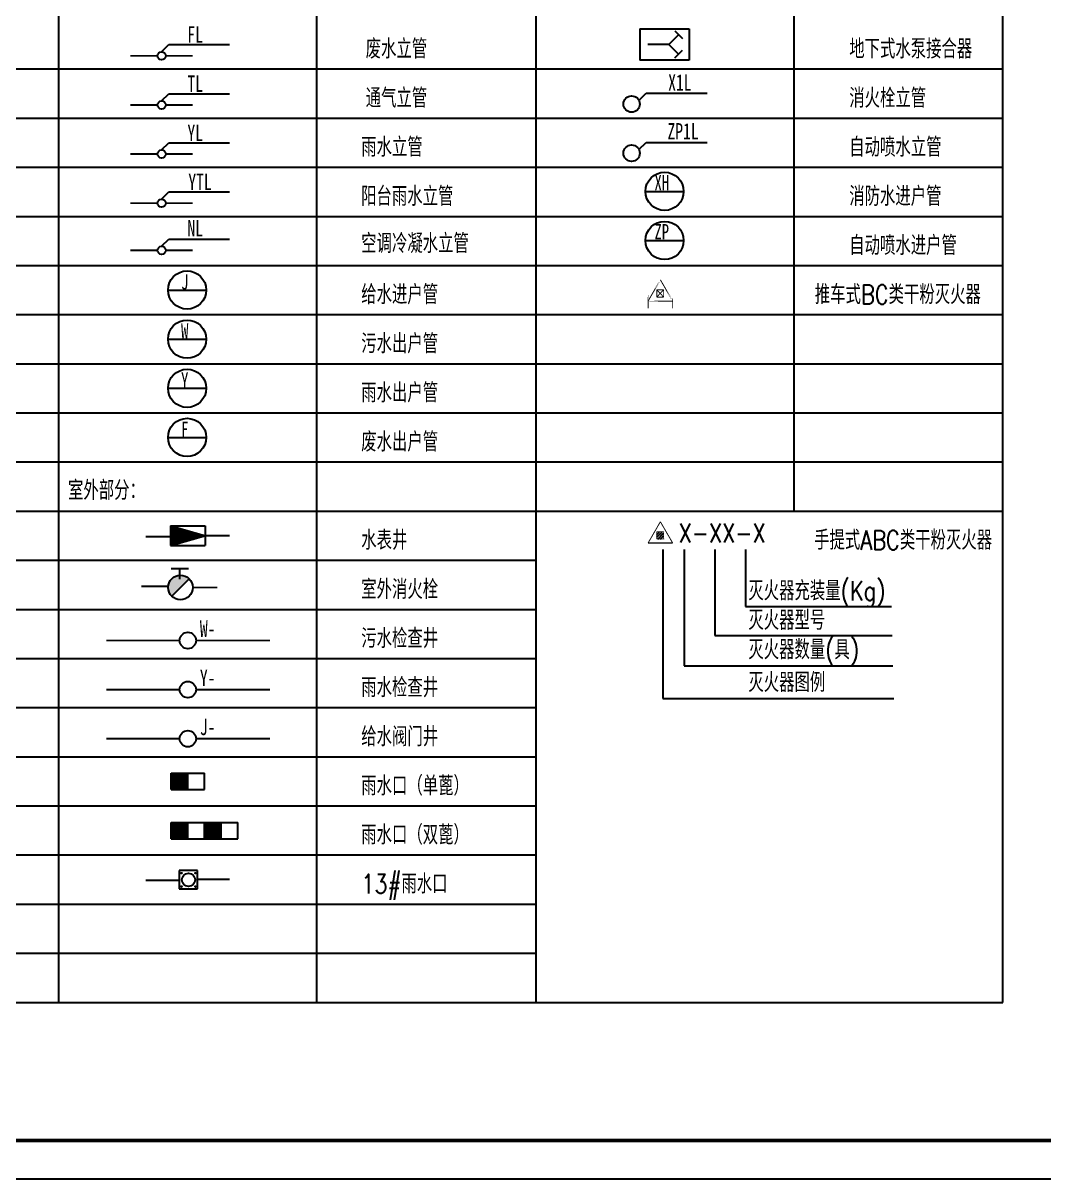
# Model space of a CAD drawing. Extents: x 1725261 to 1937680, y 860327 to 1571294.
# Drawn here: x 1819149 to 1845703, y 1434717 to 1464784 of the extents above; entities that cross this region are included whole.
import ezdxf

# ---------------------------------------------------------------- set-up
doc = ezdxf.new("R2010")
doc.units = 0
doc.header["$LTSCALE"] = 1000
doc.header["$MEASUREMENT"] = 0
doc.layers.add('0s-水标注', color=7, linetype='Continuous')
doc.layers.add('图框', color=140, linetype='Continuous')
doc.styles.add('HZ', font='TXT', dxfattribs={"bigfont": 'HZTXT'})
doc.styles.add('ST', font='', dxfattribs={"width": 0.8})
doc.styles.get('ST').set_extended_font_data('SimSun')

# ---------------------------------------------------------------- blocks, each defined once
blk = doc.blocks.new('GDGDGRDGDRGDR')
at = {"layer": '图框'}
blk.add_lwpolyline([(148133, -148204), (190183, -148204), (190183, -118504), (148133, -118504)], close=True, dxfattribs=at)
at = {"layer": '图框', "const_width": 50}
blk.add_lwpolyline([(149383, -147704), (189683, -147704), (189683, -119004), (149383, -119004)], close=True, dxfattribs=at)
blk = doc.blocks.new('*X50')
at = {"color": 0, "linetype": 'Continuous'}
for p, q in [((-79979, -68610), (-79674, -68610)), ((-79979, -68620), (-79674, -68620)), ((-79979, -68630), (-79674, -68630)), ((-79979, -68640), (-79674, -68640)), ((-79979, -68650), (-79674, -68650)), ((-79979, -68660), (-79674, -68660)), ((-79979, -68670), (-79674, -68670)), ((-79979, -68680), (-79674, -68680)), ((-79979, -68690), (-79674, -68690)), ((-79979, -68700), (-79674, -68700)), ((-79979, -68710), (-79674, -68710)), ((-79979, -68720), (-79674, -68720)), ((-79979, -68730), (-79674, -68730)), ((-79979, -68740), (-79674, -68740)), ((-79979, -68750), (-79674, -68750)), ((-79979, -68760), (-79674, -68760)), ((-79979, -68770), (-79674, -68770)), ((-79979, -68780), (-79674, -68780)), ((-79979, -68790), (-79674, -68790)), ((-79979, -68800), (-79674, -68800)), ((-79979, -68810), (-79674, -68810)), ((-79979, -68820), (-79674, -68820)), ((-79979, -68830), (-79674, -68830)), ((-79979, -68840), (-79674, -68840)), ((-79979, -68850), (-79674, -68850)), ((-79979, -68860), (-79674, -68860)), ((-79979, -68870), (-79674, -68870)), ((-79979, -68880), (-79674, -68880)), ((-79979, -68890), (-79674, -68890)), ((-79979, -68900), (-79674, -68900))]:
    blk.add_line(p, q, dxfattribs=at)
blk = doc.blocks.new('*X52')
at = {"color": 0, "linetype": 'Continuous'}
for p, q in [((-59859, -59642), (-59854, -59642)), ((-59859, -59643), (-59851, -59643)), ((-59859, -59644), (-59847, -59644)), ((-59859, -59645), (-59844, -59645)), ((-59859, -59646), (-59840, -59646)), ((-59859, -59647), (-59837, -59647)), ((-59859, -59648), (-59833, -59648)), ((-59859, -59649), (-59830, -59649)), ((-59859, -59650), (-59826, -59650)), ((-59859, -59651), (-59823, -59651)), ((-59859, -59652), (-59819, -59652)), ((-59859, -59653), (-59816, -59653)), ((-59859, -59654), (-59812, -59654)), ((-59859, -59655), (-59809, -59655)), ((-59859, -59656), (-59805, -59656)), ((-59859, -59657), (-59802, -59657)), ((-59859, -59658), (-59798, -59658)), ((-59859, -59659), (-59795, -59659)), ((-59859, -59660), (-59791, -59660)), ((-59859, -59661), (-59788, -59661)), ((-59859, -59662), (-59784, -59662)), ((-59859, -59663), (-59781, -59663)), ((-59859, -59664), (-59777, -59664)), ((-59859, -59665), (-59774, -59665)), ((-59859, -59666), (-59770, -59666)), ((-59859, -59667), (-59767, -59667)), ((-59859, -59668), (-59763, -59668)), ((-59859, -59669), (-59760, -59669)), ((-59859, -59670), (-59756, -59670)), ((-59859, -59671), (-59753, -59671)), ((-59859, -59672), (-59749, -59672)), ((-59859, -59673), (-59746, -59673)), ((-59859, -59674), (-59742, -59674)), ((-59859, -59675), (-59739, -59675)), ((-59859, -59676), (-59735, -59676)), ((-59859, -59677), (-59732, -59677)), ((-59859, -59678), (-59728, -59678)), ((-59859, -59679), (-59725, -59679)), ((-59859, -59680), (-59721, -59680)), ((-59859, -59681), (-59718, -59681)), ((-59859, -59682), (-59714, -59682)), ((-59859, -59683), (-59711, -59683)), ((-59859, -59684), (-59707, -59684)), ((-59859, -59685), (-59704, -59685)), ((-59859, -59686), (-59700, -59686)), ((-59859, -59687), (-59697, -59687)), ((-59859, -59688), (-59693, -59688)), ((-59859, -59689), (-59690, -59689)), ((-59859, -59690), (-59686, -59690)), ((-59859, -59691), (-59683, -59691)), ((-59859, -59692), (-59679, -59692)), ((-59859, -59693), (-59676, -59693)), ((-59859, -59694), (-59672, -59694)), ((-59859, -59695), (-59669, -59695)), ((-59859, -59696), (-59665, -59696)), ((-59859, -59697), (-59662, -59697)), ((-59859, -59698), (-59658, -59698)), ((-59859, -59699), (-59655, -59699)), ((-59859, -59700), (-59651, -59700)), ((-59859, -59701), (-59648, -59701)), ((-59859, -59702), (-59644, -59702)), ((-59859, -59703), (-59641, -59703)), ((-59859, -59704), (-59637, -59704)), ((-59859, -59705), (-59634, -59705)), ((-59859, -59706), (-59630, -59706)), ((-59859, -59707), (-59627, -59707)), ((-59859, -59708), (-59623, -59708)), ((-59859, -59709), (-59620, -59709)), ((-59859, -59710), (-59616, -59710)), ((-59859, -59711), (-59613, -59711)), ((-59859, -59712), (-59609, -59712)), ((-59859, -59713), (-59606, -59713)), ((-59859, -59714), (-59602, -59714)), ((-59859, -59715), (-59599, -59715)), ((-59859, -59716), (-59595, -59716)), ((-59859, -59717), (-59592, -59717)), ((-59859, -59718), (-59588, -59718)), ((-59859, -59719), (-59585, -59719)), ((-59859, -59720), (-59581, -59720)), ((-59859, -59721), (-59578, -59721)), ((-59859, -59722), (-59574, -59722)), ((-59859, -59723), (-59571, -59723)), ((-59859, -59724), (-59567, -59724)), ((-59859, -59725), (-59564, -59725)), ((-59859, -59726), (-59560, -59726)), ((-59859, -59727), (-59557, -59727)), ((-59859, -59728), (-59553, -59728)), ((-59859, -59729), (-59550, -59729)), ((-59859, -59730), (-59546, -59730)), ((-59859, -59731), (-59543, -59731)), ((-59859, -59732), (-59539, -59732)), ((-59859, -59733), (-59536, -59733)), ((-59859, -59734), (-59532, -59734)), ((-59859, -59735), (-59529, -59735)), ((-59859, -59736), (-59525, -59736)), ((-59859, -59737), (-59522, -59737)), ((-59859, -59738), (-59518, -59738)), ((-59859, -59739), (-59515, -59739)), ((-59859, -59740), (-59511, -59740)), ((-59859, -59741), (-59508, -59741)), ((-59859, -59742), (-59504, -59742)), ((-59859, -59743), (-59501, -59743)), ((-59859, -59744), (-59497, -59744)), ((-59859, -59745), (-59494, -59745)), ((-59859, -59746), (-59490, -59746)), ((-59859, -59747), (-59487, -59747)), ((-59859, -59748), (-59483, -59748)), ((-59859, -59749), (-59480, -59749)), ((-59859, -59750), (-59476, -59750)), ((-59859, -59751), (-59473, -59751)), ((-59859, -59752), (-59469, -59752)), ((-59859, -59753), (-59466, -59753)), ((-59859, -59754), (-59462, -59754)), ((-59859, -59755), (-59459, -59755)), ((-59859, -59756), (-59455, -59756)), ((-59859, -59757), (-59452, -59757)), ((-59859, -59758), (-59448, -59758)), ((-59859, -59759), (-59445, -59759)), ((-59859, -59760), (-59441, -59760)), ((-59859, -59761), (-59438, -59761)), ((-59859, -59762), (-59434, -59762)), ((-59859, -59763), (-59431, -59763)), ((-59859, -59764), (-59427, -59764)), ((-59859, -59765), (-59424, -59765)), ((-59859, -59766), (-59420, -59766)), ((-59859, -59767), (-59417, -59767)), ((-59859, -59768), (-59413, -59768)), ((-59859, -59769), (-59410, -59769)), ((-59859, -59770), (-59406, -59770)), ((-59859, -59771), (-59403, -59771)), ((-59859, -59772), (-59399, -59772)), ((-59859, -59773), (-59396, -59773)), ((-59859, -59774), (-59392, -59774)), ((-59859, -59775), (-59389, -59775)), ((-59859, -59776), (-59385, -59776)), ((-59859, -59777), (-59382, -59777)), ((-59859, -59778), (-59378, -59778)), ((-59859, -59779), (-59375, -59779)), ((-59859, -59780), (-59371, -59780)), ((-59859, -59781), (-59368, -59781)), ((-59859, -59782), (-59364, -59782)), ((-59859, -59783), (-59361, -59783)), ((-59859, -59784), (-59357, -59784)), ((-59859, -59785), (-59354, -59785)), ((-59859, -59786), (-59350, -59786)), ((-59859, -59787), (-59347, -59787)), ((-59859, -59788), (-59343, -59788)), ((-59859, -59789), (-59340, -59789)), ((-59859, -59790), (-59336, -59790)), ((-59859, -59791), (-59333, -59791)), ((-59859, -59792), (-59329, -59792)), ((-59859, -59793), (-59326, -59793)), ((-59859, -59794), (-59322, -59794)), ((-59859, -59795), (-59319, -59795)), ((-59859, -59796), (-59315, -59796)), ((-59859, -59797), (-59312, -59797)), ((-59859, -59798), (-59308, -59798)), ((-59859, -59799), (-59305, -59799)), ((-59859, -59800), (-59301, -59800)), ((-59859, -59801), (-59298, -59801)), ((-59859, -59802), (-59294, -59802)), ((-59859, -59803), (-59291, -59803)), ((-59859, -59804), (-59287, -59804)), ((-59859, -59805), (-59284, -59805)), ((-59859, -59806), (-59280, -59806)), ((-59859, -59807), (-59277, -59807)), ((-59859, -59808), (-59273, -59808)), ((-59859, -59809), (-59270, -59809)), ((-59859, -59810), (-59266, -59810)), ((-59859, -59811), (-59263, -59811)), ((-59859, -59812), (-59259, -59812)), ((-59859, -59813), (-59256, -59813)), ((-59859, -59814), (-59252, -59814)), ((-59859, -59815), (-59249, -59815)), ((-59859, -59816), (-59245, -59816)), ((-59859, -59817), (-59242, -59817)), ((-59859, -59818), (-59238, -59818)), ((-59859, -59819), (-59235, -59819)), ((-59859, -59820), (-59231, -59820)), ((-59859, -59821), (-59228, -59821)), ((-59859, -59822), (-59224, -59822)), ((-59859, -59823), (-59221, -59823)), ((-59859, -59824), (-59217, -59824)), ((-59859, -59825), (-59214, -59825)), ((-59859, -59826), (-59210, -59826)), ((-59859, -59827), (-59207, -59827)), ((-59859, -59828), (-59203, -59828)), ((-59859, -59829), (-59200, -59829)), ((-59859, -59830), (-59196, -59830)), ((-59859, -59831), (-59193, -59831)), ((-59859, -59832), (-59189, -59832)), ((-59859, -59833), (-59186, -59833)), ((-59859, -59834), (-59182, -59834)), ((-59859, -59835), (-59179, -59835)), ((-59859, -59836), (-59175, -59836)), ((-59859, -59837), (-59172, -59837)), ((-59859, -59838), (-59168, -59838)), ((-59859, -59839), (-59165, -59839)), ((-59859, -59840), (-59161, -59840)), ((-59859, -59841), (-59158, -59841)), ((-59859, -59842), (-59154, -59842)), ((-59859, -59843), (-59151, -59843)), ((-59859, -59844), (-59147, -59844)), ((-59859, -59845), (-59144, -59845)), ((-59859, -59846), (-59140, -59846)), ((-59859, -59847), (-59137, -59847)), ((-59859, -59848), (-59133, -59848)), ((-59859, -59849), (-59130, -59849)), ((-59859, -59850), (-59126, -59850)), ((-59859, -59851), (-59123, -59851)), ((-59859, -59852), (-59119, -59852)), ((-59859, -59853), (-59116, -59853)), ((-59859, -59854), (-59112, -59854)), ((-59859, -59855), (-59109, -59855)), ((-59859, -59856), (-59105, -59856)), ((-59859, -59857), (-59102, -59857)), ((-59859, -59858), (-59098, -59858)), ((-59859, -59859), (-59095, -59859)), ((-59859, -59860), (-59091, -59860)), ((-59859, -59861), (-59088, -59861)), ((-59859, -59862), (-59084, -59862)), ((-59859, -59863), (-59081, -59863)), ((-59859, -59864), (-59077, -59864)), ((-59859, -59865), (-59074, -59865)), ((-59859, -59866), (-59070, -59866)), ((-59859, -59867), (-59067, -59867)), ((-59859, -59868), (-59063, -59868)), ((-59859, -59869), (-59060, -59869)), ((-59859, -59870), (-59056, -59870)), ((-59859, -59871), (-59053, -59871)), ((-59859, -59872), (-59049, -59872)), ((-59859, -59873), (-59046, -59873)), ((-59859, -59874), (-59042, -59874)), ((-59859, -59875), (-59039, -59875)), ((-59859, -59876), (-59035, -59876)), ((-59859, -59877), (-59032, -59877)), ((-59859, -59878), (-59028, -59878)), ((-59859, -59879), (-59025, -59879)), ((-59859, -59880), (-59021, -59880)), ((-59859, -59881), (-59018, -59881)), ((-59859, -59882), (-59014, -59882)), ((-59859, -59883), (-59011, -59883)), ((-59859, -59884), (-59007, -59884)), ((-59859, -59885), (-59004, -59885)), ((-59859, -59886), (-59000, -59886)), ((-59859, -59887), (-58997, -59887)), ((-59859, -59888), (-58993, -59888)), ((-59859, -59889), (-58990, -59889)), ((-59859, -59890), (-58986, -59890)), ((-59859, -59891), (-58983, -59891)), ((-59859, -59892), (-58979, -59892)), ((-59859, -59893), (-58976, -59893)), ((-59859, -59894), (-58972, -59894)), ((-59859, -59895), (-58969, -59895)), ((-59859, -59898), (-58970, -59898)), ((-59859, -59899), (-58974, -59899)), ((-59859, -59900), (-58977, -59900)), ((-59859, -59901), (-58981, -59901)), ((-59859, -59902), (-58984, -59902)), ((-59859, -59903), (-58988, -59903)), ((-59859, -59904), (-58991, -59904)), ((-59859, -59905), (-58995, -59905)), ((-59859, -59906), (-58998, -59906)), ((-59859, -59907), (-59002, -59907)), ((-59859, -59908), (-59005, -59908)), ((-59859, -59909), (-59009, -59909)), ((-59859, -59910), (-59012, -59910)), ((-59859, -59911), (-59016, -59911)), ((-59859, -59912), (-59019, -59912)), ((-59859, -59913), (-59023, -59913)), ((-59859, -59914), (-59026, -59914)), ((-59859, -59915), (-59030, -59915)), ((-59859, -59916), (-59033, -59916)), ((-59859, -59917), (-59037, -59917)), ((-59859, -59918), (-59040, -59918)), ((-59859, -59919), (-59044, -59919)), ((-59859, -59920), (-59047, -59920)), ((-59859, -59921), (-59051, -59921)), ((-59859, -59922), (-59054, -59922)), ((-59859, -59923), (-59058, -59923)), ((-59859, -59924), (-59061, -59924)), ((-59859, -59925), (-59065, -59925)), ((-59859, -59926), (-59068, -59926)), ((-59859, -59927), (-59072, -59927)), ((-59859, -59928), (-59075, -59928)), ((-59859, -59929), (-59079, -59929)), ((-59859, -59930), (-59082, -59930)), ((-59859, -59931), (-59086, -59931)), ((-59859, -59932), (-59089, -59932)), ((-59859, -59933), (-59093, -59933)), ((-59859, -59934), (-59096, -59934)), ((-59859, -59935), (-59100, -59935)), ((-59859, -59936), (-59103, -59936)), ((-59859, -59937), (-59107, -59937)), ((-59859, -59938), (-59110, -59938)), ((-59859, -59939), (-59114, -59939)), ((-59859, -59940), (-59117, -59940)), ((-59859, -59941), (-59121, -59941)), ((-59859, -59942), (-59124, -59942)), ((-59859, -59943), (-59128, -59943)), ((-59859, -59944), (-59131, -59944)), ((-59859, -59945), (-59135, -59945)), ((-59859, -59946), (-59138, -59946)), ((-59859, -59947), (-59142, -59947)), ((-59859, -59948), (-59145, -59948)), ((-59859, -59949), (-59149, -59949)), ((-59859, -59950), (-59152, -59950)), ((-59859, -59951), (-59156, -59951)), ((-59859, -59952), (-59159, -59952)), ((-59859, -59953), (-59163, -59953)), ((-59859, -59954), (-59166, -59954)), ((-59859, -59955), (-59170, -59955)), ((-59859, -59956), (-59173, -59956)), ((-59859, -59957), (-59177, -59957)), ((-59859, -59958), (-59180, -59958)), ((-59859, -59959), (-59184, -59959)), ((-59859, -59960), (-59187, -59960)), ((-59859, -59961), (-59191, -59961)), ((-59859, -59962), (-59194, -59962)), ((-59859, -59963), (-59198, -59963)), ((-59859, -59964), (-59201, -59964)), ((-59859, -59965), (-59205, -59965)), ((-59859, -59966), (-59208, -59966)), ((-59859, -59967), (-59212, -59967)), ((-59859, -59968), (-59215, -59968)), ((-59859, -59969), (-59219, -59969)), ((-59859, -59970), (-59222, -59970)), ((-59859, -59971), (-59226, -59971)), ((-59859, -59972), (-59229, -59972)), ((-59859, -59973), (-59233, -59973)), ((-59859, -59974), (-59236, -59974)), ((-59859, -59975), (-59240, -59975)), ((-59859, -59976), (-59243, -59976)), ((-59859, -59977), (-59247, -59977)), ((-59859, -59978), (-59250, -59978)), ((-59859, -59979), (-59254, -59979)), ((-59859, -59980), (-59257, -59980)), ((-59859, -59981), (-59261, -59981)), ((-59859, -59982), (-59264, -59982)), ((-59859, -59983), (-59268, -59983)), ((-59859, -59984), (-59271, -59984)), ((-59859, -59985), (-59275, -59985)), ((-59859, -59986), (-59278, -59986)), ((-59859, -59987), (-59282, -59987)), ((-59859, -59988), (-59285, -59988)), ((-59859, -59989), (-59289, -59989)), ((-59859, -59990), (-59292, -59990)), ((-59859, -59991), (-59296, -59991)), ((-59859, -59992), (-59299, -59992)), ((-59859, -59993), (-59303, -59993)), ((-59859, -59994), (-59306, -59994)), ((-59859, -59995), (-59310, -59995)), ((-59859, -59996), (-59313, -59996)), ((-59859, -59997), (-59317, -59997)), ((-59859, -59998), (-59320, -59998)), ((-59859, -59999), (-59324, -59999)), ((-59859, -60000), (-59327, -60000)), ((-59859, -60001), (-59331, -60001)), ((-59859, -60002), (-59334, -60002)), ((-59859, -60003), (-59338, -60003)), ((-59859, -60004), (-59341, -60004)), ((-59859, -60005), (-59345, -60005)), ((-59859, -60006), (-59348, -60006)), ((-59859, -60007), (-59352, -60007)), ((-59859, -60008), (-59355, -60008)), ((-59859, -60009), (-59359, -60009)), ((-59859, -60010), (-59362, -60010)), ((-59859, -60011), (-59366, -60011)), ((-59859, -60012), (-59369, -60012)), ((-59859, -60013), (-59373, -60013)), ((-59859, -60014), (-59376, -60014)), ((-59859, -60015), (-59380, -60015)), ((-59859, -60016), (-59383, -60016)), ((-59859, -60017), (-59387, -60017)), ((-59859, -60018), (-59390, -60018)), ((-59859, -60019), (-59394, -60019)), ((-59859, -60020), (-59397, -60020)), ((-59859, -60021), (-59401, -60021)), ((-59859, -60022), (-59404, -60022)), ((-59859, -60023), (-59408, -60023)), ((-59859, -60024), (-59411, -60024)), ((-59859, -60025), (-59415, -60025)), ((-59859, -60026), (-59418, -60026)), ((-59859, -60027), (-59422, -60027)), ((-59859, -60028), (-59425, -60028)), ((-59859, -60029), (-59429, -60029)), ((-59859, -60030), (-59432, -60030)), ((-59859, -60031), (-59436, -60031)), ((-59859, -60032), (-59439, -60032)), ((-59859, -60033), (-59443, -60033)), ((-59859, -60034), (-59446, -60034)), ((-59859, -60035), (-59450, -60035)), ((-59859, -60036), (-59453, -60036)), ((-59859, -60037), (-59457, -60037)), ((-59859, -60038), (-59460, -60038)), ((-59859, -60039), (-59464, -60039)), ((-59859, -60040), (-59467, -60040)), ((-59859, -60041), (-59471, -60041)), ((-59859, -60042), (-59474, -60042)), ((-59859, -60043), (-59478, -60043)), ((-59859, -60044), (-59481, -60044)), ((-59859, -60045), (-59485, -60045)), ((-59859, -60046), (-59488, -60046)), ((-59859, -60047), (-59492, -60047)), ((-59859, -60048), (-59495, -60048)), ((-59859, -60049), (-59499, -60049)), ((-59859, -60050), (-59502, -60050)), ((-59859, -60051), (-59506, -60051)), ((-59859, -60052), (-59509, -60052)), ((-59859, -60053), (-59513, -60053)), ((-59859, -60054), (-59516, -60054)), ((-59859, -60055), (-59520, -60055)), ((-59859, -60056), (-59523, -60056)), ((-59859, -60057), (-59527, -60057)), ((-59859, -60058), (-59530, -60058)), ((-59859, -60059), (-59534, -60059)), ((-59859, -60060), (-59537, -60060)), ((-59859, -60061), (-59541, -60061)), ((-59859, -60062), (-59544, -60062)), ((-59859, -60063), (-59548, -60063)), ((-59859, -60064), (-59551, -60064)), ((-59859, -60065), (-59555, -60065)), ((-59859, -60066), (-59558, -60066)), ((-59859, -60067), (-59562, -60067)), ((-59859, -60068), (-59565, -60068)), ((-59859, -60069), (-59569, -60069)), ((-59859, -60070), (-59572, -60070)), ((-59859, -60071), (-59576, -60071)), ((-59859, -60072), (-59579, -60072)), ((-59859, -60073), (-59583, -60073)), ((-59859, -60074), (-59586, -60074)), ((-59859, -60075), (-59590, -60075)), ((-59859, -60076), (-59593, -60076)), ((-59859, -60077), (-59597, -60077)), ((-59859, -60078), (-59600, -60078)), ((-59859, -60079), (-59604, -60079)), ((-59859, -60080), (-59607, -60080)), ((-59859, -60081), (-59611, -60081)), ((-59859, -60082), (-59614, -60082)), ((-59859, -60083), (-59618, -60083)), ((-59859, -60084), (-59621, -60084)), ((-59859, -60085), (-59625, -60085)), ((-59859, -60086), (-59628, -60086)), ((-59859, -60087), (-59632, -60087)), ((-59859, -60088), (-59635, -60088)), ((-59859, -60089), (-59639, -60089)), ((-59859, -60090), (-59642, -60090)), ((-59859, -60091), (-59646, -60091)), ((-59859, -60092), (-59649, -60092)), ((-59859, -60093), (-59653, -60093)), ((-59859, -60094), (-59656, -60094)), ((-59859, -60095), (-59660, -60095)), ((-59859, -60096), (-59663, -60096)), ((-59859, -60097), (-59667, -60097)), ((-59859, -60098), (-59670, -60098)), ((-59859, -60099), (-59674, -60099)), ((-59859, -60100), (-59677, -60100)), ((-59859, -60101), (-59681, -60101)), ((-59859, -60102), (-59684, -60102)), ((-59859, -60103), (-59688, -60103)), ((-59859, -60104), (-59691, -60104)), ((-59859, -60105), (-59695, -60105)), ((-59859, -60106), (-59698, -60106)), ((-59859, -60107), (-59702, -60107)), ((-59859, -60108), (-59705, -60108)), ((-59859, -60109), (-59709, -60109)), ((-59859, -60110), (-59712, -60110)), ((-59859, -60111), (-59716, -60111)), ((-59859, -60112), (-59719, -60112)), ((-59859, -60113), (-59723, -60113)), ((-59859, -60114), (-59726, -60114)), ((-59859, -60115), (-59730, -60115)), ((-59859, -60116), (-59733, -60116)), ((-59859, -60117), (-59737, -60117)), ((-59859, -60118), (-59740, -60118)), ((-59859, -60119), (-59744, -60119)), ((-59859, -60120), (-59747, -60120)), ((-59859, -60121), (-59751, -60121)), ((-59859, -60122), (-59754, -60122)), ((-59859, -60123), (-59758, -60123)), ((-59859, -60124), (-59761, -60124)), ((-59859, -60125), (-59765, -60125)), ((-59859, -60126), (-59768, -60126)), ((-59859, -60127), (-59772, -60127)), ((-59859, -60128), (-59775, -60128)), ((-59859, -60129), (-59779, -60129)), ((-59859, -60130), (-59782, -60130)), ((-59859, -60131), (-59786, -60131)), ((-59859, -60132), (-59789, -60132)), ((-59859, -60133), (-59793, -60133)), ((-59859, -60134), (-59796, -60134)), ((-59859, -60135), (-59800, -60135)), ((-59859, -60136), (-59803, -60136)), ((-59859, -60137), (-59807, -60137)), ((-59859, -60138), (-59810, -60138)), ((-59859, -60139), (-59814, -60139)), ((-59859, -60140), (-59817, -60140)), ((-59859, -60141), (-59821, -60141)), ((-59859, -60142), (-59824, -60142)), ((-59859, -60143), (-59828, -60143)), ((-59859, -60144), (-59831, -60144)), ((-59859, -60145), (-59835, -60145)), ((-59859, -60146), (-59838, -60146)), ((-59859, -60147), (-59842, -60147)), ((-59859, -60148), (-59845, -60148)), ((-59859, -60149), (-59849, -60149)), ((-59859, -60150), (-59852, -60150))]:
    blk.add_line(p, q, dxfattribs=at)

msp = doc.modelspace()

# ---------------------------------------------------------------- hatches: boundary and pattern name
at = {"layer": '0s-水标注'}
h = msp.add_hatch(dxfattribs=at)
h.set_pattern_fill('普通砖', color=256, scale=42, style=0)
h.set_pattern_definition([(45, (1795070.326, 1419239.16), (-37.123106, 37.123106), [])])
h.paths.add_polyline_path([(1835631.1, 1451554.2), (1835631.1, 1451363), (1835811.8, 1451363), (1835811.8, 1451554.2)])
at = {"layer": '0s-水标注', "ltscale": 1.5}
msp.add_hatch(color=256, dxfattribs=at).paths.add_polyline_path([(1822922.9, 1450102.6, 0.1989124), (1823016.5, 1449876.7), (1823468.3, 1450328.5, 0.6681786)])

# ---------------------------------------------------------------- linework, layer by layer
for p, q in [((1820078.9, 1439308.9), (1820078.9, 1487266.9)), ((1826788.4, 1439308.9), (1826788.4, 1487266.9)), ((1832497.9, 1444420.9), (1832497.9, 1487266.9)), ((1832497.9, 1439308.9), (1832497.9, 1487266.9)), ((1839207.4, 1452088.9), (1839207.4, 1487266.9)), ((1844638.9, 1439308.9), (1844638.9, 1487266.9)), ((1835195.9, 1464638.2), (1836473.9, 1464638.2)), ((1835195.9, 1464638.2), (1835195.9, 1463821.7)), ((1836100.1, 1464581.4), (1836301, 1464380.6)), ((1836473.9, 1464638.2), (1836473.9, 1463821.7)), ((1835949.5, 1464229.9), (1836200.6, 1464481)), ((1822750.8, 1464039.9), (1822936.2, 1464225.3)), ((1822936.2, 1464225.3), (1824521.2, 1464225.3)), ((1835949.5, 1464229.9), (1836200.6, 1463978.9)), ((1836100.1, 1463878.5), (1836301, 1464079.3)), ((1836473.9, 1463821.7), (1835195.9, 1463821.7)), ((1795518.9, 1463590.9), (1844638.9, 1463590.9)), ((1822750.8, 1462761.9), (1822936.2, 1462947.3)), ((1822936.2, 1462947.3), (1824521.2, 1462947.3)), ((1835169.8, 1462773), (1835355.2, 1462958.3)), ((1835355.2, 1462958.3), (1836940.2, 1462958.3)), ((1795518.9, 1462312.9), (1844638.9, 1462312.9)), ((1822750.8, 1461483.9), (1822936.2, 1461669.3)), ((1822936.2, 1461669.3), (1824521.2, 1461669.3)), ((1835169.8, 1461495), (1835355.2, 1461680.3)), ((1835355.2, 1461680.3), (1836940.2, 1461680.3)), ((1795518.9, 1461034.9), (1844638.9, 1461034.9)), ((1822750.8, 1460205.9), (1822936.2, 1460391.3)), ((1822936.2, 1460391.3), (1824521.2, 1460391.3)), ((1835337.9, 1460407), (1836331.9, 1460407)), ((1795518.9, 1459756.9), (1844638.9, 1459756.9)), ((1822750.8, 1458978.5), (1822936.2, 1459163.9)), ((1822936.2, 1459163.9), (1824521.2, 1459163.9)), ((1835337.9, 1459129), (1836331.9, 1459129)), ((1795518.9, 1458478.9), (1844638.9, 1458478.9)), ((1822918.9, 1457839.9), (1823912.9, 1457839.9)), ((1795518.9, 1457200.9), (1844638.9, 1457200.9)), ((1822918.9, 1456561.9), (1823912.9, 1456561.9)), ((1795518.9, 1455922.9), (1844638.9, 1455922.9)), ((1822918.9, 1455283.9), (1823912.9, 1455283.9)), ((1795518.9, 1454644.9), (1844638.9, 1454644.9)), ((1822918.9, 1454005.9), (1823912.9, 1454005.9)), ((1795518.9, 1453366.9), (1844638.9, 1453366.9)), ((1795518.9, 1452088.9), (1844638.9, 1452088.9)), ((1795518.9, 1452088.9), (1844638.9, 1452088.9)), ((1822986.3, 1451705.5), (1823880.9, 1451705.5)), ((1822986.3, 1451705.5), (1823880.9, 1451449.9)), ((1822986.3, 1451705.5), (1822986.3, 1451194.3)), ((1823880.9, 1451705.5), (1823880.9, 1451194.3)), ((1823880.9, 1451449.9), (1822986.3, 1451194.3)), ((1822986.3, 1451194.3), (1823880.9, 1451194.3)), ((1835786.3, 1451089.5), (1835786.3, 1447214.7)), ((1836345.1, 1451089.5), (1836345.1, 1448064.1)), ((1837146.6, 1451089.5), (1837146.6, 1448851.1)), ((1837937.9, 1451089.5), (1837937.9, 1449611)), ((1795518.9, 1450810.9), (1832497.9, 1450810.9)), ((1823001.4, 1450600), (1823453.3, 1450600)), ((1823227.4, 1450322), (1823227.4, 1450600)), ((1823468.3, 1450328.5), (1823016.5, 1449876.7)), ((1795518.9, 1449532.9), (1832497.9, 1449532.9)), ((1837937.9, 1449611), (1841742.6, 1449611)), ((1837146.6, 1448851.1), (1841756.8, 1448851.1)), ((1795518.9, 1448254.9), (1832497.9, 1448254.9)), ((1836345.1, 1448064.1), (1841771, 1448064.1)), ((1835786.3, 1447214.7), (1841799.4, 1447214.7)), ((1795518.9, 1446976.9), (1832497.9, 1446976.9)), ((1795518.9, 1445698.9), (1832497.9, 1445698.9)), ((1823000.5, 1445272.9), (1823866.7, 1445272.9)), ((1823000.5, 1444846.9), (1823000.5, 1445272.9)), ((1823433.6, 1444846.9), (1823433.6, 1445272.9)), ((1823866.7, 1444846.9), (1823866.7, 1445272.9)), ((1823000.5, 1444846.9), (1823866.7, 1444846.9)), ((1795518.9, 1444420.9), (1832497.9, 1444420.9)), ((1823000.5, 1443566.4), (1823000.5, 1443992.4)), ((1823000.5, 1443992.4), (1823866.7, 1443992.4)), ((1823433.6, 1443566.4), (1823433.6, 1443992.4)), ((1823866.7, 1443566.4), (1823866.7, 1443992.4)), ((1823866.7, 1443992.4), (1824732.9, 1443992.4)), ((1823866.7, 1443566.4), (1823866.7, 1443992.4)), ((1824299.8, 1443566.4), (1824299.8, 1443992.4)), ((1824732.9, 1443566.4), (1824732.9, 1443992.4)), ((1823000.5, 1443566.4), (1823866.7, 1443566.4)), ((1823866.7, 1443566.4), (1824732.9, 1443566.4)), ((1795518.9, 1443142.9), (1832497.9, 1443142.9)), ((1823208.6, 1442740.3), (1823208.6, 1442260.3)), ((1823688.6, 1442740.3), (1823208.6, 1442740.3)), ((1823688.6, 1442260.3), (1823688.6, 1442740.3)), ((1823208.6, 1442260.3), (1823688.6, 1442260.3)), ((1795518.9, 1441864.9), (1832497.9, 1441864.9)), ((1795518.9, 1440586.9), (1832497.9, 1440586.9)), ((1795518.9, 1439308.9), (1844638.9, 1439308.9))]:
    msp.add_line(p, q, dxfattribs=at)
at = {"layer": '0s-水标注', "ltscale": 1.5, "const_width": 50}
for points in [[(1835395.2, 1464229.9), (1835949.5, 1464229.9)], [(1821941.8, 1463933.4), (1822644.3, 1463933.4)], [(1822857.3, 1463933.4), (1823559.8, 1463933.4)], [(1821941.8, 1462655.4), (1822644.3, 1462655.4)], [(1822857.3, 1462655.4), (1823559.8, 1462655.4)], [(1821941.8, 1461377.4), (1822644.3, 1461377.4)], [(1822857.3, 1461377.4), (1823559.8, 1461377.4)], [(1821941.8, 1460099.4), (1822644.3, 1460099.4)], [(1822857.3, 1460099.4), (1823559.8, 1460099.4)], [(1821941.8, 1458872), (1822644.3, 1458872)], [(1822857.3, 1458872), (1823559.8, 1458872)], [(1822339.9, 1451424.9), (1823042.4, 1451424.9)], [(1823880.9, 1451449.9), (1824523.8, 1451449.9)], [(1822220.3, 1450129.8), (1822922.8, 1450129.8)], [(1823561.9, 1450102.6), (1824204.8, 1450102.6)], [(1821310.2, 1448723.5), (1823220.6, 1448723.5)], [(1823646.6, 1448723.5), (1825570.2, 1448723.5)], [(1821310.2, 1447445.5), (1823220.6, 1447445.5)], [(1823646.6, 1447445.5), (1825570.2, 1447445.5)], [(1821310.2, 1446167.5), (1823220.6, 1446167.5)], [(1823646.6, 1446167.5), (1825570.2, 1446167.5)], [(1822339.9, 1442485.6), (1823208.6, 1442485.6)], [(1823688.6, 1442510.7), (1824523.8, 1442510.7)]]:
    msp.add_lwpolyline(points, dxfattribs=at)
at = {"layer": '0s-水标注', "const_width": 25}
for points in [[(1835726.6, 1458106.6), (1835407.1, 1457553.2)], [(1836046.1, 1457553.2), (1835726.6, 1458106.6)], [(1835407.1, 1457745.9), (1835407.1, 1457360.6)], [(1836046.1, 1457745.9), (1836046.1, 1457360.6)], [(1835407.1, 1457553.2), (1836046.1, 1457553.2)]]:
    msp.add_lwpolyline(points, close=True, dxfattribs=at)
at = {"layer": '0s-水标注'}
for points, const_width in [([(1835631.1, 1457657), (1835631.1, 1457848.2)], 24), ([(1835631.1, 1457848.2), (1835811.8, 1457848.2)], 24), ([(1835631.1, 1457848.2), (1835811.8, 1457657)], 24), ([(1835811.8, 1457848.2), (1835631.1, 1457657)], 24), ([(1835811.8, 1457657), (1835631.1, 1457657)], 24), ([(1835811.8, 1457848.2), (1835811.8, 1457657)], 24), ([(1835726.6, 1451812.6), (1835407.1, 1451259.3)], 24), ([(1836046.1, 1451259.3), (1835726.6, 1451812.6)], 24), ([(1835631.1, 1451554.2), (1835811.8, 1451554.2)], 24), ([(1835631.1, 1451363), (1835631.1, 1451554.2)], 24), ([(1835811.8, 1451363), (1835631.1, 1451363)], 24), ([(1835811.8, 1451554.2), (1835811.8, 1451363)], 24), ([(1835407.1, 1451259.3), (1836046.1, 1451259.3)], 36)]:
    msp.add_lwpolyline(points, dxfattribs=dict(at, const_width=const_width))
at = {"layer": '0s-水标注', "ltscale": 1.5}
for centre, radius in [((1822750.8, 1463933.4), 106.5), ((1822750.8, 1462655.4), 106.5), ((1834978.6, 1462679), 213), ((1834978.6, 1461401), 213), ((1822750.8, 1461377.4), 106.5), ((1835834.9, 1460407), 497), ((1822750.8, 1460099.4), 106.5), ((1835834.9, 1459129), 497), ((1822750.8, 1458872), 106.5), ((1823415.9, 1457839.9), 497), ((1823415.9, 1456561.9), 497), ((1823415.9, 1455283.9), 497), ((1823415.9, 1454005.9), 497), ((1823242.4, 1450102.6), 319.5), ((1823433.6, 1448723.5), 213), ((1823433.6, 1447445.5), 213), ((1823433.6, 1446167.5), 213), ((1823271.7, 1442670.1), 11.7), ((1823450.5, 1442496.6), 170.4), ((1823629.4, 1442670.1), 11.7), ((1823271.7, 1442320.5), 11.7), ((1823629.4, 1442320.5), 11.7)]:
    msp.add_circle(centre, radius, dxfattribs=at)

# ---------------------------------------------------------------- block references
at = {"xscale": 2, "yscale": 2, "zscale": 2}
msp.add_blockref('GDGDGRDGDRGDR', (1495075.4, 1731125.5), dxfattribs=at)
at = {"layer": '0s-水标注', "ltscale": 1.5}
msp.add_blockref('*X52', (1882845, 1511346.2), dxfattribs=at)
at = {"layer": '0s-水标注', "ltscale": 1.5, "xscale": 1.419999999925494, "yscale": 1.419999999925494, "zscale": 1.419999999925494}
for p in [(1936570.1, 1542688.7), (1936570.1, 1541408.1), (1937436.3, 1541408.1)]:
    msp.add_blockref('*X50', p, dxfattribs=at)

# ---------------------------------------------------------------- texts
at = {"layer": '0s-水标注', "ltscale": 1.5, "style": 'ST', "width": 0.7}
for s, height, p in [('FL', 426, (1823423, 1464273.2)), ('TL', 426, (1823423, 1462995.8)), ('X1L', 426, (1835929.7, 1463025.5)), ('ZP1L', 426, (1835910.8, 1461756.5)), ('YL', 426, (1823423, 1461718.4)), ('YTL', 426, (1823446.4, 1460441)), ('XH', 397.6, (1835573.7, 1460436.9)), ('NL', 426, (1823423, 1459239)), ('ZP', 397.6, (1835573.7, 1459158.9)), ('J', 397.6, (1823258.4, 1457854.4)), ('W', 397.6, (1823258.4, 1456576.4)), ('Y', 397.6, (1823258.4, 1455298.4)), ('F', 397.6, (1823258.4, 1454020.4)), ('W-', 426, (1823747, 1448818.3)), ('Y-', 426, (1823747, 1447540.3)), ('J-', 426, (1823747, 1446262.3))]:
    msp.add_text(s, height=height, dxfattribs=at).set_placement(p)
at = {"layer": '0s-水标注', "style": 'HZ', "width": 0.8}
for s, p in [('废水立管', (1828060.3, 1463863)), ('地下式水泵接合器', (1840639.5, 1463863)), ('通气立管', (1828060.3, 1462585)), ('消火栓立管', (1840639.5, 1462582.7)), ('雨水立管', (1827944.5, 1461307)), ('自动喷水立管', (1840639.5, 1461307)), ('阳台雨水立管', (1827941.9, 1460029)), ('消防水进户管', (1840639.5, 1460029)), ('空调冷凝水立管', (1827944.5, 1458801.6)), ('自动喷水进户管', (1840639.5, 1458751)), ('给水进户管', (1827944.5, 1457473)), ('推车式BC类干粉灭火器', (1839743.7, 1457473)), ('污水出户管', (1827944.5, 1456195)), ('雨水出户管', (1827944.5, 1454917)), ('废水出户管', (1827944.5, 1453639)), ('室外部分：', (1820316.9, 1452379.2)), ('水表井', (1827944.5, 1451083)), ('X-XX-X', (1836200.3, 1451270.7)), ('手提式ABC类干粉灭火器', (1839726.8, 1451085.2)), ('室外消火栓', (1827944.5, 1449802.7)), ('灭火器充装量(Kg)', (1838015, 1449765.9)), ('灭火器型号', (1838015, 1448999.9)), ('污水检查井', (1827944.5, 1448527)), ('灭火器数量(具)', (1838015, 1448233.9)), ('雨水检查井', (1827944.5, 1447249)), ('灭火器图例', (1838015, 1447382.8)), ('给水阀门井', (1827944.5, 1445971)), ('雨水口（单蓖）', (1827944.5, 1444693)), ('雨水口（双蓖）', (1827944.5, 1443417.2)), ('13#雨水口', (1827944.5, 1442141.4))]:
    msp.add_text(s, height=500, rotation=0, dxfattribs=at).set_placement(p)

doc.saveas('drawing.dxf')
